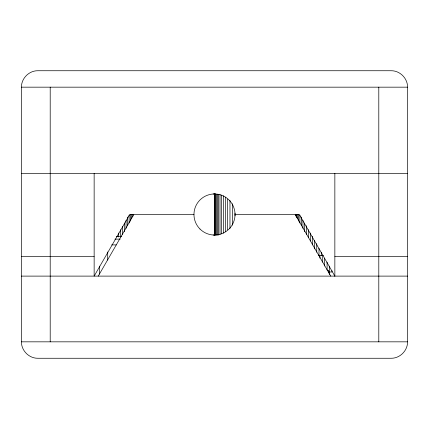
<?xml version="1.0" encoding="UTF-8"?>
<svg xmlns="http://www.w3.org/2000/svg" width="429" height="429" viewBox="0 0 429 429"><rect width="100%" height="100%" fill="white"/><g stroke="black" fill="none" stroke-linecap="round" stroke-linejoin="round"><path stroke-width="0.64" d="M21.45 87.167C21.268 78.389 29.097 70.554 37.881 70.737L391.119 70.737C399.903 70.554 407.732 78.389 407.55 87.167L407.55 341.833C407.732 350.611 399.903 358.446 391.119 358.263L37.881 358.263C29.097 358.446 21.268 350.611 21.45 341.833L21.45 87.167L407.55 87.167M98.252 276.11L133.821 214.5M21.45 173.423L407.55 173.423M213.165 193.962L214.5 193.962M193.962 214.5L129.724 214.5L94.149 276.11L94.144 173.423M235.038 214.5L299.286 214.505L334.856 276.11M213.165 235.038L214.5 235.038M116.248 236.679L121.509 236.679M114.934 239.146L120.195 239.146M111.647 244.895L116.248 244.895M318.742 255.577L323.482 255.577M21.45 256.397L94.149 256.397M334.851 256.397L407.55 256.397M327.402 270.361L328.689 270.361L328.689 272.919M328.298 272.002L331.928 272.002L331.928 270.688M21.45 276.11L407.55 276.11M21.45 341.833L407.55 341.833M295.179 214.5L330.754 276.11M378.796 87.167L378.796 341.833M334.856 173.423L334.851 276.11M329.51 266.087L329.51 274.474M327.091 262.146L327.091 270.034M324.678 258.204L324.678 266.087M322.286 255.577L322.286 262.146M321.283 252.257L321.283 255.577M319.911 255.577L319.911 258.204M318.994 248.273L318.994 255.577M316.741 243.624L316.741 252.257M314.548 240.304L314.548 248.938M312.409 236.325L312.409 244.954M310.344 233.006L310.344 240.969M308.36 229.687L308.36 237.65M306.462 225.702L306.462 234.331M304.654 223.048L304.654 231.676M302.954 220.393L302.954 228.357M301.362 217.074L301.362 225.702M299.882 215.079L299.882 223.048M298.525 214.42L298.525 221.053M297.297 214.42L297.297 218.399M296.648 214.468L296.648 217.138M296.536 214.468L296.536 217.138M296.187 214.468L296.187 216.468M295.619 214.468L295.619 215.803M235.038 213.133L235.038 215.803M232.438 203.78L232.438 225.155M229.965 200.44L229.965 228.491M227.638 199.104L227.638 229.826M225.466 197.104L225.466 231.832M223.461 195.763L223.461 233.167M221.637 195.098L221.637 233.837M220.002 194.428L220.002 234.502M218.565 194.428L218.565 235.172M217.337 194.428L217.337 235.172M216.323 194.428L216.323 235.172M215.53 193.763L215.53 235.172M214.956 193.763L214.956 235.172M214.613 193.763L214.613 235.172M214.5 193.763L214.5 235.172M132.797 214.42L132.797 216.409M131.703 214.42L131.703 218.399M130.475 214.42L130.475 221.053M129.118 215.079L129.118 223.048M127.638 217.074L127.638 225.702M126.046 220.393L126.046 228.357M124.346 223.048L124.346 231.676M122.538 226.367L122.538 234.331M120.64 229.687L120.64 236.985M118.656 233.006L118.656 236.985M107.706 251.957L107.706 260.071M99.49 266.087L99.49 274.104M50.204 87.167L50.204 341.833M199.978 229.022A20.538 20.538 0 0 0 234.336 219.814A20.538 20.538 0 0 0 209.186 194.664A20.538 20.538 0 0 0 199.978 229.022"/></g></svg>
